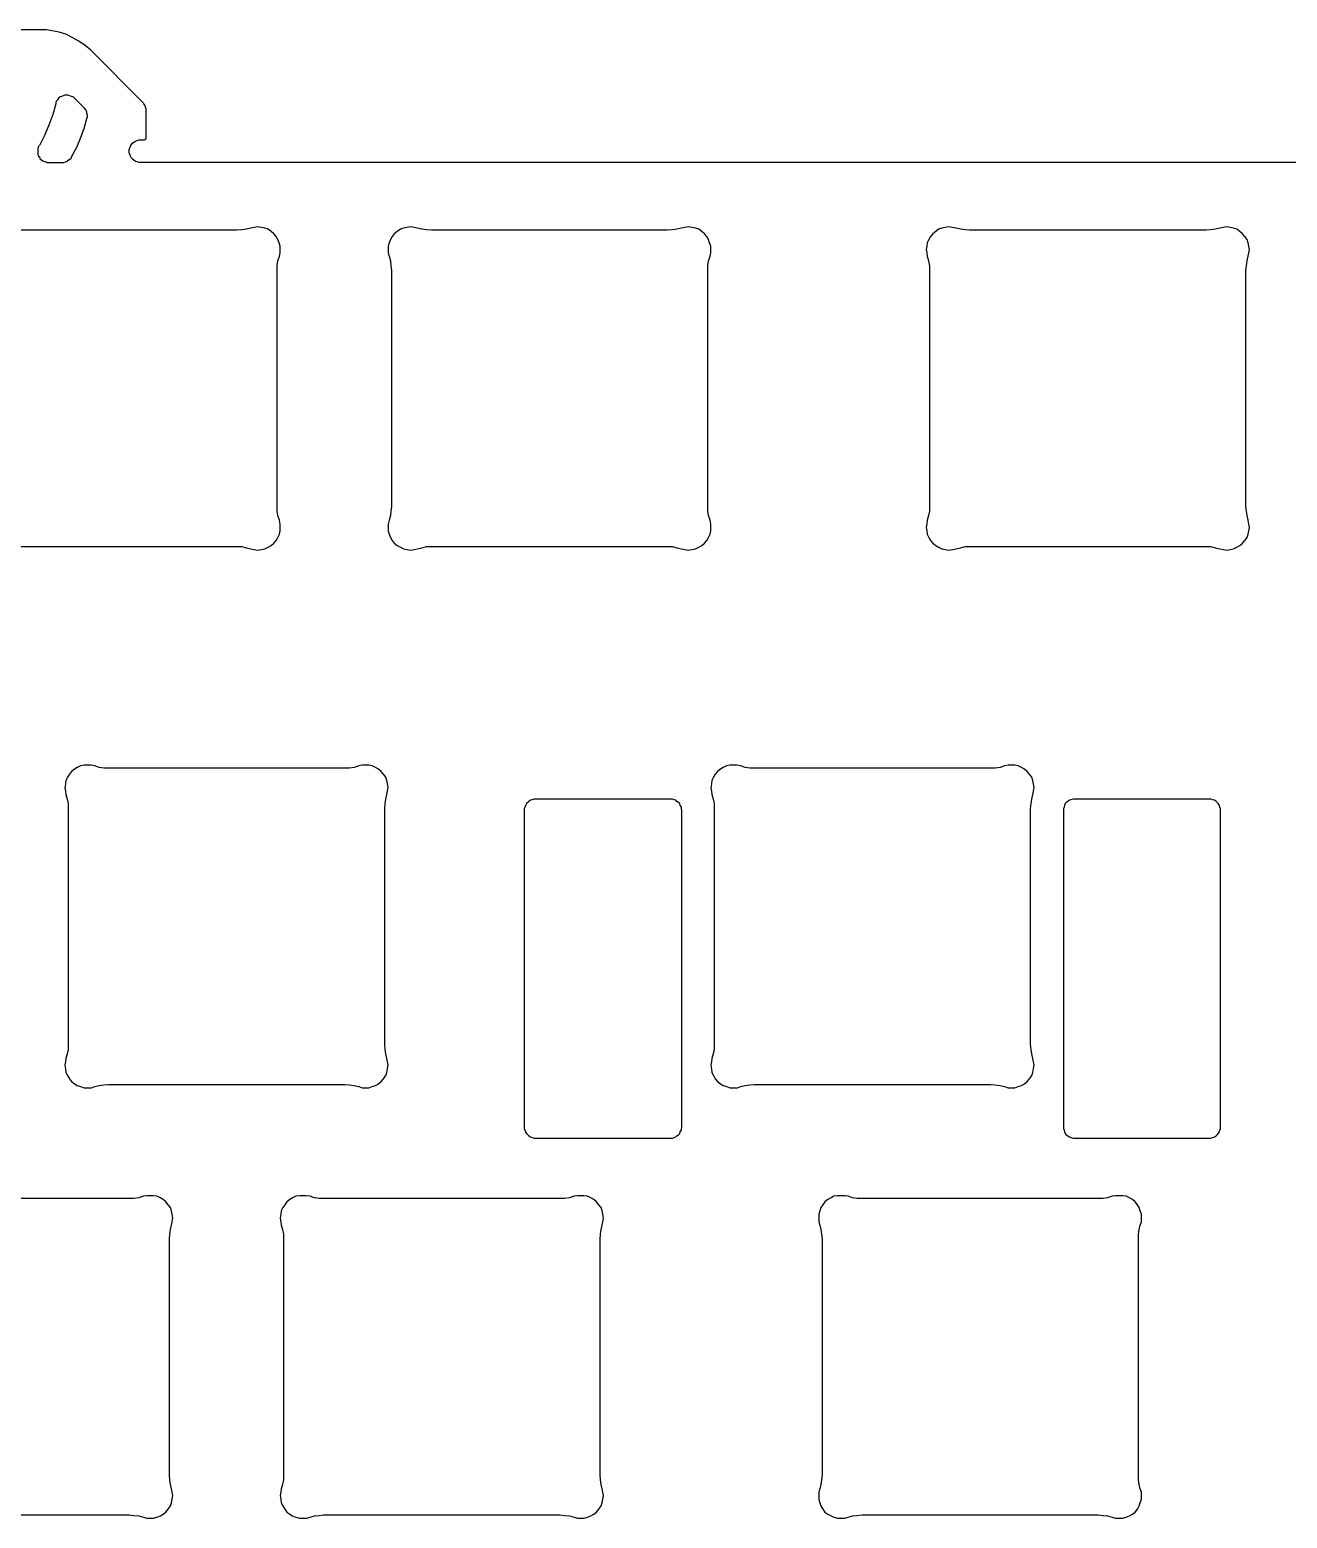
# Model space of a CAD drawing. Extents: x -525 to -176, y -2993 to -2861.
# Drawn here: x -294.7 to -239.1, y -2927.2 to -2861.3 of the extents above; entities that cross this region are included whole.
import ezdxf

# ---------------------------------------------------------------- set-up
doc = ezdxf.new("R2010")
doc.units = 0
doc.layers.get('0').update_dxf_attribs({"linetype": 'CONTINUOUS'})

msp = doc.modelspace()

# ---------------------------------------------------------------- linework, layer by layer
for points in [[(-207.320984, -2867.151855), (-289.820984, -2867.151855), (-289.820984, -2867.151855), (-289.895935, -2867.151855), (-289.97113, -2867.126953), (-289.97113, -2867.126953), (-290.046082, -2867.102051), (-290.121033, -2867.051758), (-290.121033, -2867.051758), (-290.171082, -2867.001953), (-290.22113, -2866.952148), (-290.22113, -2866.952148), (-290.270935, -2866.876953), (-290.296082, -2866.801758), (-290.296082, -2866.801758), (-290.320984, -2866.727051), (-290.320984, -2866.651855), (-290.320984, -2866.651855), (-290.320984, -2866.577148), (-290.296082, -2866.501953), (-290.296082, -2866.501953), (-290.270935, -2866.426758), (-290.22113, -2866.352051), (-290.22113, -2866.352051), (-290.171082, -2866.301758), (-290.121033, -2866.251953), (-290.121033, -2866.251953), (-290.046082, -2866.202148), (-289.97113, -2866.176758), (-289.97113, -2866.176758), (-289.895935, -2866.151855), (-289.820984, -2866.151855), (-289.671082, -2866.151855), (-289.671082, -2866.151855), (-289.645935, -2866.151855), (-289.645935, -2866.151855), (-289.645935, -2866.151855), (-289.621033, -2866.126953), (-289.621033, -2866.126953), (-289.621033, -2866.126953), (-289.59613, -2866.126953), (-289.59613, -2866.102051), (-289.59613, -2866.102051), (-289.570984, -2866.102051), (-289.570984, -2866.077148), (-289.570984, -2866.077148), (-289.570984, -2866.077148), (-289.570984, -2866.051758), (-289.570984, -2864.852051), (-289.570984, -2864.852051), (-289.570984, -2864.776855), (-289.59613, -2864.702148), (-289.59613, -2864.702148), (-289.621033, -2864.626953), (-289.671082, -2864.551758), (-289.671082, -2864.551758), (-289.695984, -2864.526855), (-289.72113, -2864.501953), (-292.020935, -2862.176758), (-292.020935, -2862.176758), (-292.270935, -2861.977051), (-292.546082, -2861.776855), (-292.820984, -2861.626953), (-292.820984, -2861.626953), (-293.121033, -2861.477051), (-293.421082, -2861.376953), (-293.746033, -2861.327148), (-293.746033, -2861.327148), (-293.97113, -2861.276855), (-294.22113, -2861.276855), (-298.145935, -2861.276855)], [(-294.296082, -2866.401855), (-294.34613, -2866.452148), (-294.371033, -2866.526855), (-294.371033, -2866.526855), (-294.371033, -2866.602051), (-294.371033, -2866.702148), (-294.371033, -2866.702148), (-294.371033, -2866.776855), (-294.34613, -2866.852051), (-294.34613, -2866.852051), (-294.296082, -2866.901855), (-294.270935, -2866.977051), (-294.270935, -2866.977051), (-294.195984, -2867.026855), (-294.145935, -2867.077148), (-294.145935, -2867.077148), (-294.070984, -2867.102051), (-293.996033, -2867.126953), (-293.996033, -2867.126953), (-293.945984, -2867.151855), (-293.871033, -2867.151855), (-293.296082, -2867.151855), (-293.296082, -2867.151855), (-293.22113, -2867.151855), (-293.145935, -2867.126953), (-293.145935, -2867.126953), (-293.070984, -2867.102051), (-293.020935, -2867.051758), (-293.020935, -2867.051758), (-292.945984, -2867.001953), (-292.895935, -2866.952148), (-292.895935, -2866.952148), (-292.871033, -2866.926758), (-292.871033, -2866.901855), (-292.871033, -2866.901855), (-292.645935, -2866.477051), (-292.47113, -2866.077148), (-292.320984, -2865.651855), (-292.195984, -2865.202148), (-292.195984, -2865.202148), (-292.171082, -2865.126953), (-292.171082, -2865.051758), (-292.171082, -2865.051758), (-292.195984, -2864.977051), (-292.195984, -2864.901855), (-292.195984, -2864.901855), (-292.246033, -2864.827148), (-292.296082, -2864.751953), (-292.296082, -2864.751953), (-292.296082, -2864.751953), (-292.320984, -2864.727051), (-292.746033, -2864.301758), (-292.746033, -2864.301758), (-292.796082, -2864.251953), (-292.871033, -2864.227051), (-292.871033, -2864.227051), (-292.945984, -2864.202148), (-293.020935, -2864.176758), (-293.020935, -2864.176758), (-293.09613, -2864.176758), (-293.171082, -2864.176758), (-293.171082, -2864.176758), (-293.246033, -2864.202148), (-293.320984, -2864.227051), (-293.320984, -2864.227051), (-293.371033, -2864.251953), (-293.445984, -2864.301758), (-293.445984, -2864.301758), (-293.496033, -2864.376953), (-293.546082, -2864.426758), (-293.546082, -2864.426758), (-293.570984, -2864.501953), (-293.570984, -2864.551758), (-293.570984, -2864.551758), (-293.695984, -2865.026855), (-293.871033, -2865.501953), (-294.070984, -2865.952148), (-294.296082, -2866.401855)], [(-295.996033, -2884.151855), (-285.570984, -2884.151855), (-285.34613, -2884.151855), (-285.145935, -2884.202148), (-284.945984, -2884.251953), (-284.945984, -2884.251953), (-284.796082, -2884.276855), (-284.645935, -2884.301758), (-284.645935, -2884.301758), (-284.47113, -2884.276855), (-284.320984, -2884.251953), (-284.320984, -2884.251953), (-284.171082, -2884.176758), (-284.046082, -2884.102051), (-284.046082, -2884.102051), (-283.921082, -2884.001953), (-283.820984, -2883.876953), (-283.820984, -2883.876953), (-283.746033, -2883.751953), (-283.671082, -2883.602051), (-283.671082, -2883.602051), (-283.645935, -2883.452148), (-283.645935, -2883.301758), (-283.645935, -2883.301758), (-283.645935, -2883.151855), (-283.671082, -2882.977051), (-283.671082, -2882.977051), (-283.746033, -2882.776855), (-283.770935, -2882.577148), (-283.770935, -2882.376953), (-283.770935, -2882.376953), (-283.770935, -2871.926758), (-283.770935, -2871.727051), (-283.746033, -2871.501953), (-283.671082, -2871.301758), (-283.671082, -2871.301758), (-283.645935, -2871.151855), (-283.645935, -2871.001953), (-283.645935, -2871.001953), (-283.645935, -2870.852051), (-283.695984, -2870.702148), (-283.695984, -2870.702148), (-283.746033, -2870.551758), (-283.820984, -2870.426758), (-283.820984, -2870.426758), (-283.921082, -2870.301758), (-284.046082, -2870.202148), (-284.046082, -2870.202148), (-284.171082, -2870.102051), (-284.320984, -2870.051758), (-284.320984, -2870.051758), (-284.47113, -2870.026855), (-284.645935, -2870.001953), (-284.645935, -2870.001953), (-284.796082, -2870.026855), (-284.945984, -2870.051758)], [(-284.945984, -2870.051758), (-285.145935, -2870.102051), (-285.34613, -2870.126953), (-285.570984, -2870.151855), (-295.996033, -2870.151855)], [(-265.895935, -2870.051758), (-266.09613, -2870.102051), (-266.296082, -2870.126953), (-266.520935, -2870.151855), (-276.945984, -2870.151855), (-277.171082, -2870.126953), (-277.371033, -2870.102051), (-277.570984, -2870.051758), (-277.72113, -2870.026855), (-277.871033, -2870.001953), (-277.871033, -2870.001953), (-278.046082, -2870.026855), (-278.195984, -2870.051758), (-278.195984, -2870.051758), (-278.320984, -2870.102051), (-278.47113, -2870.202148), (-278.47113, -2870.202148), (-278.59613, -2870.301758), (-278.695984, -2870.426758), (-278.695984, -2870.426758), (-278.770935, -2870.551758), (-278.820984, -2870.702148), (-278.820984, -2870.702148), (-278.871033, -2870.852051), (-278.871033, -2871.001953), (-278.871033, -2871.001953), (-278.871033, -2871.151855), (-278.820984, -2871.301758), (-278.820984, -2871.301758), (-278.770935, -2871.501953), (-278.746033, -2871.727051), (-278.72113, -2871.926758), (-278.72113, -2882.376953), (-278.72113, -2882.376953), (-278.746033, -2882.577148), (-278.770935, -2882.776855), (-278.820984, -2882.977051), (-278.820984, -2882.977051), (-278.871033, -2883.151855), (-278.871033, -2883.301758), (-278.871033, -2883.301758), (-278.871033, -2883.452148), (-278.820984, -2883.602051), (-278.820984, -2883.602051), (-278.770935, -2883.751953), (-278.695984, -2883.876953), (-278.695984, -2883.876953), (-278.59613, -2884.001953), (-278.47113, -2884.102051), (-278.47113, -2884.102051), (-278.320984, -2884.176758), (-278.195984, -2884.251953), (-278.195984, -2884.251953), (-278.020935, -2884.276855), (-277.871033, -2884.301758), (-277.871033, -2884.301758), (-277.72113, -2884.276855), (-277.570984, -2884.251953), (-277.570984, -2884.251953), (-277.371033, -2884.202148), (-277.171082, -2884.151855), (-276.945984, -2884.151855), (-266.520935, -2884.151855), (-266.296082, -2884.151855), (-266.09613, -2884.202148), (-265.895935, -2884.251953), (-265.895935, -2884.251953), (-265.746033, -2884.276855), (-265.59613, -2884.301758), (-265.59613, -2884.301758), (-265.421082, -2884.276855), (-265.270935, -2884.251953), (-265.270935, -2884.251953), (-265.121033, -2884.176758), (-264.996033, -2884.102051), (-264.996033, -2884.102051), (-264.871033, -2884.001953), (-264.770935, -2883.876953), (-264.770935, -2883.876953), (-264.695984, -2883.751953), (-264.621033, -2883.602051), (-264.621033, -2883.602051), (-264.59613, -2883.452148), (-264.59613, -2883.301758), (-264.59613, -2883.301758), (-264.59613, -2883.151855), (-264.621033, -2882.977051), (-264.621033, -2882.977051), (-264.695984, -2882.776855), (-264.72113, -2882.577148), (-264.72113, -2882.376953), (-264.72113, -2882.376953), (-264.72113, -2871.926758), (-264.72113, -2871.727051), (-264.695984, -2871.501953), (-264.621033, -2871.301758), (-264.621033, -2871.301758), (-264.59613, -2871.151855), (-264.59613, -2871.001953), (-264.59613, -2871.001953), (-264.59613, -2870.852051), (-264.645935, -2870.702148), (-264.645935, -2870.702148), (-264.695984, -2870.551758), (-264.770935, -2870.426758), (-264.770935, -2870.426758), (-264.871033, -2870.301758), (-264.996033, -2870.202148), (-264.996033, -2870.202148), (-265.121033, -2870.102051), (-265.270935, -2870.051758), (-265.270935, -2870.051758), (-265.421082, -2870.026855), (-265.59613, -2870.001953), (-265.59613, -2870.001953), (-265.746033, -2870.026855), (-265.895935, -2870.051758)], [(-242.070984, -2870.051758), (-242.270935, -2870.102051), (-242.496033, -2870.126953), (-242.695984, -2870.151855), (-253.145935, -2870.151855), (-253.34613, -2870.126953), (-253.546082, -2870.102051), (-253.746033, -2870.051758), (-253.921082, -2870.026855), (-254.070984, -2870.001953), (-254.070984, -2870.001953), (-254.22113, -2870.026855), (-254.371033, -2870.051758), (-254.371033, -2870.051758), (-254.520935, -2870.102051), (-254.645935, -2870.202148), (-254.645935, -2870.202148), (-254.770935, -2870.301758), (-254.871033, -2870.426758), (-254.871033, -2870.426758), (-254.945984, -2870.551758), (-255.020935, -2870.702148), (-255.020935, -2870.702148), (-255.046082, -2870.852051), (-255.070984, -2871.001953), (-255.070984, -2871.001953), (-255.046082, -2871.151855), (-255.020935, -2871.301758), (-255.020935, -2871.301758), (-254.97113, -2871.501953), (-254.921082, -2871.727051), (-254.921082, -2871.926758), (-254.921082, -2882.376953), (-254.921082, -2882.376953), (-254.921082, -2882.577148), (-254.97113, -2882.776855), (-255.020935, -2882.977051), (-255.020935, -2882.977051), (-255.046082, -2883.151855), (-255.070984, -2883.301758), (-255.070984, -2883.301758), (-255.046082, -2883.452148), (-255.020935, -2883.602051), (-255.020935, -2883.602051), (-254.945984, -2883.751953), (-254.871033, -2883.876953), (-254.871033, -2883.876953), (-254.770935, -2884.001953), (-254.645935, -2884.102051), (-254.645935, -2884.102051), (-254.520935, -2884.176758), (-254.371033, -2884.251953), (-254.371033, -2884.251953), (-254.22113, -2884.276855), (-254.070984, -2884.301758), (-254.070984, -2884.301758), (-253.895935, -2884.276855), (-253.746033, -2884.251953), (-253.746033, -2884.251953), (-253.546082, -2884.202148), (-253.34613, -2884.151855), (-253.145935, -2884.151855), (-242.695984, -2884.151855), (-242.496033, -2884.151855), (-242.270935, -2884.202148), (-242.070984, -2884.251953), (-242.070984, -2884.251953), (-241.921082, -2884.276855), (-241.770935, -2884.301758), (-241.770935, -2884.301758), (-241.621033, -2884.276855), (-241.47113, -2884.251953), (-241.47113, -2884.251953), (-241.320984, -2884.176758), (-241.195984, -2884.102051), (-241.195984, -2884.102051), (-241.070984, -2884.001953), (-240.97113, -2883.876953), (-240.97113, -2883.876953), (-240.871033, -2883.751953), (-240.820984, -2883.602051), (-240.820984, -2883.602051), (-240.796082, -2883.452148), (-240.770935, -2883.301758), (-240.770935, -2883.301758), (-240.796082, -2883.151855), (-240.820984, -2882.977051), (-240.820984, -2882.977051), (-240.871033, -2882.776855), (-240.895935, -2882.577148), (-240.921082, -2882.376953), (-240.921082, -2882.376953), (-240.921082, -2871.926758), (-240.895935, -2871.727051), (-240.871033, -2871.501953), (-240.820984, -2871.301758), (-240.820984, -2871.301758), (-240.796082, -2871.151855), (-240.770935, -2871.001953), (-240.770935, -2871.001953), (-240.796082, -2870.852051), (-240.820984, -2870.702148), (-240.820984, -2870.702148), (-240.871033, -2870.551758), (-240.97113, -2870.426758), (-240.97113, -2870.426758), (-241.070984, -2870.301758), (-241.195984, -2870.202148), (-241.195984, -2870.202148), (-241.320984, -2870.102051), (-241.47113, -2870.051758), (-241.47113, -2870.051758), (-241.621033, -2870.026855), (-241.770935, -2870.001953), (-241.770935, -2870.001953), (-241.921082, -2870.026855), (-242.070984, -2870.051758)], [(-280.171082, -2893.852051), (-280.371033, -2893.926758), (-280.59613, -2893.952148), (-280.796082, -2893.952148), (-291.246033, -2893.952148), (-291.445984, -2893.952148), (-291.645935, -2893.926758), (-291.84613, -2893.852051), (-292.020935, -2893.827148), (-292.171082, -2893.827148), (-292.171082, -2893.827148), (-292.320984, -2893.827148), (-292.47113, -2893.852051), (-292.47113, -2893.852051), (-292.621033, -2893.926758), (-292.746033, -2894.001953), (-292.746033, -2894.001953), (-292.871033, -2894.102051), (-292.97113, -2894.227051), (-292.97113, -2894.227051), (-293.046082, -2894.352051), (-293.121033, -2894.501953), (-293.121033, -2894.501953), (-293.145935, -2894.651855), (-293.171082, -2894.827148), (-293.171082, -2894.827148), (-293.145935, -2894.977051), (-293.121033, -2895.126953), (-293.121033, -2895.126953), (-293.070984, -2895.327148), (-293.020935, -2895.526855), (-293.020935, -2895.751953), (-293.020935, -2906.176758), (-293.020935, -2906.176758), (-293.020935, -2906.401855), (-293.070984, -2906.602051), (-293.121033, -2906.801758), (-293.121033, -2906.801758), (-293.145935, -2906.952148), (-293.171082, -2907.102051), (-293.171082, -2907.102051), (-293.145935, -2907.276855), (-293.121033, -2907.426758), (-293.121033, -2907.426758), (-293.046082, -2907.551758), (-292.97113, -2907.702148), (-292.97113, -2907.702148), (-292.871033, -2907.827148), (-292.746033, -2907.926758), (-292.746033, -2907.926758), (-292.621033, -2908.001953), (-292.47113, -2908.051758), (-292.47113, -2908.051758), (-292.320984, -2908.102051), (-292.171082, -2908.102051), (-292.171082, -2908.102051), (-291.996033, -2908.102051), (-291.84613, -2908.051758), (-291.84613, -2908.051758), (-291.645935, -2908.001953), (-291.445984, -2907.977051), (-291.246033, -2907.952148), (-280.796082, -2907.952148), (-280.59613, -2907.977051), (-280.371033, -2908.001953), (-280.171082, -2908.051758), (-280.171082, -2908.051758), (-280.020935, -2908.102051), (-279.871033, -2908.102051), (-279.871033, -2908.102051), (-279.72113, -2908.102051), (-279.570984, -2908.051758), (-279.570984, -2908.051758), (-279.421082, -2908.001953), (-279.296082, -2907.926758), (-279.296082, -2907.926758), (-279.171082, -2907.827148), (-279.070984, -2907.702148), (-279.070984, -2907.702148), (-278.97113, -2907.551758), (-278.921082, -2907.426758), (-278.921082, -2907.426758), (-278.895935, -2907.251953), (-278.871033, -2907.102051), (-278.871033, -2907.102051), (-278.895935, -2906.952148), (-278.921082, -2906.801758), (-278.921082, -2906.801758), (-278.97113, -2906.602051), (-278.996033, -2906.401855), (-279.020935, -2906.176758), (-279.020935, -2906.176758), (-279.020935, -2895.751953), (-278.996033, -2895.526855), (-278.97113, -2895.327148), (-278.921082, -2895.126953), (-278.921082, -2895.126953), (-278.895935, -2894.977051), (-278.871033, -2894.801758), (-278.871033, -2894.801758), (-278.895935, -2894.651855), (-278.921082, -2894.501953), (-278.921082, -2894.501953), (-278.97113, -2894.352051), (-279.070984, -2894.227051), (-279.070984, -2894.227051), (-279.171082, -2894.102051), (-279.296082, -2894.001953), (-279.296082, -2894.001953), (-279.421082, -2893.926758), (-279.570984, -2893.852051), (-279.570984, -2893.852051), (-279.72113, -2893.827148), (-279.871033, -2893.827148), (-279.871033, -2893.827148), (-280.020935, -2893.827148), (-280.171082, -2893.852051)], [(-264.546082, -2906.801758), (-264.570984, -2906.952148), (-264.59613, -2907.102051), (-264.59613, -2907.102051), (-264.570984, -2907.276855), (-264.546082, -2907.426758), (-264.546082, -2907.426758), (-264.47113, -2907.551758), (-264.395935, -2907.702148), (-264.395935, -2907.702148), (-264.296082, -2907.827148), (-264.171082, -2907.926758), (-264.171082, -2907.926758), (-264.046082, -2908.001953), (-263.895935, -2908.051758), (-263.895935, -2908.051758), (-263.746033, -2908.102051), (-263.59613, -2908.102051), (-263.59613, -2908.102051), (-263.421082, -2908.102051), (-263.270935, -2908.051758), (-263.270935, -2908.051758), (-263.070984, -2908.001953), (-262.871033, -2907.977051), (-262.671082, -2907.952148), (-252.22113, -2907.952148), (-252.020935, -2907.977051), (-251.796082, -2908.001953), (-251.59613, -2908.051758), (-251.59613, -2908.051758), (-251.445984, -2908.102051), (-251.296082, -2908.102051), (-251.296082, -2908.102051), (-251.145935, -2908.102051), (-250.996033, -2908.051758), (-250.996033, -2908.051758), (-250.84613, -2908.001953), (-250.72113, -2907.926758), (-250.72113, -2907.926758), (-250.59613, -2907.827148), (-250.496033, -2907.702148), (-250.496033, -2907.702148), (-250.395935, -2907.551758), (-250.34613, -2907.426758), (-250.34613, -2907.426758), (-250.320984, -2907.251953), (-250.296082, -2907.102051), (-250.296082, -2907.102051), (-250.320984, -2906.952148), (-250.34613, -2906.801758), (-250.34613, -2906.801758), (-250.395935, -2906.602051), (-250.421082, -2906.401855), (-250.445984, -2906.176758), (-250.445984, -2895.751953), (-250.421082, -2895.526855), (-250.395935, -2895.327148), (-250.34613, -2895.126953), (-250.34613, -2895.126953), (-250.320984, -2894.977051), (-250.296082, -2894.801758), (-250.296082, -2894.801758), (-250.320984, -2894.651855), (-250.34613, -2894.501953), (-250.34613, -2894.501953), (-250.395935, -2894.352051), (-250.496033, -2894.227051), (-250.496033, -2894.227051), (-250.59613, -2894.102051), (-250.72113, -2894.001953), (-250.72113, -2894.001953), (-250.84613, -2893.926758), (-250.996033, -2893.852051), (-250.996033, -2893.852051), (-251.145935, -2893.827148), (-251.296082, -2893.827148), (-251.296082, -2893.827148), (-251.445984, -2893.827148), (-251.59613, -2893.852051), (-251.59613, -2893.852051), (-251.796082, -2893.926758), (-252.020935, -2893.952148), (-252.22113, -2893.952148), (-262.671082, -2893.952148), (-262.871033, -2893.952148), (-263.070984, -2893.926758), (-263.270935, -2893.852051), (-263.270935, -2893.852051), (-263.445984, -2893.827148), (-263.59613, -2893.827148), (-263.59613, -2893.827148), (-263.746033, -2893.827148), (-263.895935, -2893.852051), (-263.895935, -2893.852051), (-264.046082, -2893.926758), (-264.171082, -2894.001953), (-264.171082, -2894.001953), (-264.296082, -2894.102051), (-264.395935, -2894.227051), (-264.395935, -2894.227051), (-264.47113, -2894.352051), (-264.546082, -2894.501953), (-264.546082, -2894.501953), (-264.570984, -2894.651855), (-264.59613, -2894.827148), (-264.59613, -2894.827148), (-264.570984, -2894.977051), (-264.546082, -2895.126953), (-264.546082, -2895.126953), (-264.496033, -2895.327148), (-264.445984, -2895.526855), (-264.445984, -2895.751953), (-264.445984, -2906.176758), (-264.445984, -2906.401855), (-264.496033, -2906.602051), (-264.546082, -2906.801758)], [(-272.84613, -2909.827148), (-272.84613, -2909.901855), (-272.820984, -2909.977051), (-272.820984, -2909.977051), (-272.796082, -2910.051758), (-272.746033, -2910.126953), (-272.746033, -2910.126953), (-272.695984, -2910.176758), (-272.645935, -2910.227051), (-272.645935, -2910.227051), (-272.570984, -2910.276855), (-272.496033, -2910.301758), (-272.496033, -2910.301758), (-272.421082, -2910.327148), (-272.34613, -2910.327148), (-266.371033, -2910.327148), (-266.371033, -2910.327148), (-266.296082, -2910.327148), (-266.22113, -2910.301758), (-266.22113, -2910.301758), (-266.145935, -2910.276855), (-266.09613, -2910.227051), (-266.09613, -2910.227051), (-266.020935, -2910.176758), (-265.97113, -2910.126953), (-265.97113, -2910.126953), (-265.945984, -2910.051758), (-265.895935, -2909.977051), (-265.895935, -2909.977051), (-265.895935, -2909.901855), (-265.871033, -2909.827148), (-265.871033, -2895.827148), (-265.871033, -2895.827148), (-265.895935, -2895.751953), (-265.895935, -2895.676758), (-265.895935, -2895.676758), (-265.945984, -2895.602051), (-265.97113, -2895.526855), (-265.97113, -2895.526855), (-266.020935, -2895.477051), (-266.09613, -2895.426758), (-266.09613, -2895.426758), (-266.145935, -2895.376953), (-266.22113, -2895.352051), (-266.22113, -2895.352051), (-266.296082, -2895.327148), (-266.371033, -2895.327148), (-272.34613, -2895.327148), (-272.34613, -2895.327148), (-272.421082, -2895.327148), (-272.496033, -2895.352051), (-272.496033, -2895.352051), (-272.570984, -2895.376953), (-272.645935, -2895.426758), (-272.645935, -2895.426758), (-272.695984, -2895.477051), (-272.746033, -2895.526855), (-272.746033, -2895.526855), (-272.796082, -2895.602051), (-272.820984, -2895.676758), (-272.820984, -2895.676758), (-272.84613, -2895.751953), (-272.84613, -2895.827148), (-272.84613, -2909.827148)], [(-248.996033, -2909.827148), (-248.996033, -2909.901855), (-248.97113, -2909.977051), (-248.97113, -2909.977051), (-248.945984, -2910.051758), (-248.921082, -2910.126953), (-248.921082, -2910.126953), (-248.871033, -2910.176758), (-248.796082, -2910.227051), (-248.796082, -2910.227051), (-248.72113, -2910.276855), (-248.671082, -2910.301758), (-248.671082, -2910.301758), (-248.570984, -2910.327148), (-248.496033, -2910.327148), (-242.546082, -2910.327148), (-242.546082, -2910.327148), (-242.47113, -2910.327148), (-242.395935, -2910.301758), (-242.395935, -2910.301758), (-242.320984, -2910.276855), (-242.246033, -2910.227051), (-242.246033, -2910.227051), (-242.195984, -2910.176758), (-242.145935, -2910.126953), (-242.145935, -2910.126953), (-242.09613, -2910.051758), (-242.070984, -2909.977051), (-242.070984, -2909.977051), (-242.046082, -2909.901855), (-242.046082, -2909.827148), (-242.046082, -2895.827148), (-242.046082, -2895.827148), (-242.046082, -2895.751953), (-242.070984, -2895.676758), (-242.070984, -2895.676758), (-242.09613, -2895.602051), (-242.145935, -2895.526855), (-242.145935, -2895.526855), (-242.195984, -2895.477051), (-242.246033, -2895.426758), (-242.246033, -2895.426758), (-242.320984, -2895.376953), (-242.395935, -2895.352051), (-242.395935, -2895.352051), (-242.47113, -2895.327148), (-242.546082, -2895.327148), (-248.496033, -2895.327148), (-248.496033, -2895.327148), (-248.570984, -2895.327148), (-248.671082, -2895.352051), (-248.671082, -2895.352051), (-248.72113, -2895.376953), (-248.796082, -2895.426758), (-248.796082, -2895.426758), (-248.871033, -2895.477051), (-248.921082, -2895.526855), (-248.921082, -2895.526855), (-248.945984, -2895.602051), (-248.97113, -2895.676758), (-248.97113, -2895.676758), (-248.996033, -2895.751953), (-248.996033, -2895.827148), (-248.996033, -2909.827148)], [(-300.770935, -2927.001953), (-290.320984, -2927.001953), (-290.121033, -2927.026855), (-289.895935, -2927.051758), (-289.695984, -2927.102051), (-289.695984, -2927.102051), (-289.546082, -2927.151855), (-289.395935, -2927.151855), (-289.395935, -2927.151855), (-289.246033, -2927.151855), (-289.09613, -2927.102051), (-289.09613, -2927.102051), (-288.945984, -2927.051758), (-288.820984, -2926.977051), (-288.820984, -2926.977051), (-288.695984, -2926.876953), (-288.59613, -2926.751953), (-288.59613, -2926.751953), (-288.496033, -2926.602051), (-288.445984, -2926.477051), (-288.445984, -2926.477051), (-288.421082, -2926.301758), (-288.395935, -2926.151855), (-288.395935, -2926.151855), (-288.421082, -2926.001953), (-288.445984, -2925.852051), (-288.445984, -2925.852051), (-288.496033, -2925.651855), (-288.520935, -2925.452148), (-288.546082, -2925.227051), (-288.546082, -2925.227051), (-288.546082, -2914.801758), (-288.520935, -2914.577148), (-288.496033, -2914.376953), (-288.445984, -2914.176758), (-288.445984, -2914.176758), (-288.421082, -2914.026855), (-288.395935, -2913.852051), (-288.395935, -2913.852051), (-288.421082, -2913.702148), (-288.445984, -2913.551758), (-288.445984, -2913.551758), (-288.496033, -2913.401855), (-288.59613, -2913.276855), (-288.59613, -2913.276855), (-288.695984, -2913.151855), (-288.820984, -2913.051758), (-288.820984, -2913.051758), (-288.945984, -2912.977051), (-289.09613, -2912.901855), (-289.09613, -2912.901855), (-289.246033, -2912.876953), (-289.395935, -2912.876953), (-289.395935, -2912.876953), (-289.546082, -2912.876953), (-289.695984, -2912.901855)], [(-289.695984, -2912.901855), (-289.895935, -2912.977051), (-290.121033, -2913.001953), (-290.320984, -2913.001953), (-300.770935, -2913.001953)], [(-270.645935, -2912.901855), (-270.84613, -2912.977051), (-271.070984, -2913.001953), (-271.270935, -2913.001953), (-281.72113, -2913.001953), (-281.921082, -2913.001953), (-282.121033, -2912.977051), (-282.320984, -2912.901855), (-282.496033, -2912.876953), (-282.645935, -2912.876953), (-282.645935, -2912.876953), (-282.796082, -2912.876953), (-282.945984, -2912.901855), (-282.945984, -2912.901855), (-283.09613, -2912.977051), (-283.22113, -2913.051758), (-283.22113, -2913.051758), (-283.34613, -2913.151855), (-283.445984, -2913.276855), (-283.445984, -2913.276855), (-283.520935, -2913.401855), (-283.59613, -2913.551758), (-283.59613, -2913.551758), (-283.621033, -2913.702148), (-283.645935, -2913.876953), (-283.645935, -2913.876953), (-283.621033, -2914.026855), (-283.59613, -2914.176758), (-283.59613, -2914.176758), (-283.546082, -2914.376953), (-283.496033, -2914.577148), (-283.496033, -2914.801758), (-283.496033, -2925.227051), (-283.496033, -2925.227051), (-283.496033, -2925.452148), (-283.546082, -2925.651855), (-283.59613, -2925.852051), (-283.59613, -2925.852051), (-283.621033, -2926.001953), (-283.645935, -2926.151855), (-283.645935, -2926.151855), (-283.621033, -2926.327148), (-283.59613, -2926.477051), (-283.59613, -2926.477051), (-283.520935, -2926.602051), (-283.445984, -2926.751953), (-283.445984, -2926.751953), (-283.34613, -2926.876953), (-283.22113, -2926.977051), (-283.22113, -2926.977051), (-283.09613, -2927.051758), (-282.945984, -2927.102051), (-282.945984, -2927.102051), (-282.796082, -2927.151855), (-282.645935, -2927.151855), (-282.645935, -2927.151855), (-282.47113, -2927.151855), (-282.320984, -2927.102051), (-282.320984, -2927.102051), (-282.121033, -2927.051758), (-281.921082, -2927.026855), (-281.72113, -2927.001953), (-271.270935, -2927.001953), (-271.070984, -2927.026855), (-270.84613, -2927.051758), (-270.645935, -2927.102051), (-270.645935, -2927.102051), (-270.496033, -2927.151855), (-270.34613, -2927.151855), (-270.34613, -2927.151855), (-270.195984, -2927.151855), (-270.046082, -2927.102051), (-270.046082, -2927.102051), (-269.895935, -2927.051758), (-269.770935, -2926.977051), (-269.770935, -2926.977051), (-269.645935, -2926.876953), (-269.546082, -2926.751953), (-269.546082, -2926.751953), (-269.445984, -2926.602051), (-269.395935, -2926.477051), (-269.395935, -2926.477051), (-269.371033, -2926.301758), (-269.34613, -2926.151855), (-269.34613, -2926.151855), (-269.371033, -2926.001953), (-269.395935, -2925.852051), (-269.395935, -2925.852051), (-269.445984, -2925.651855), (-269.47113, -2925.452148), (-269.496033, -2925.227051), (-269.496033, -2925.227051), (-269.496033, -2914.801758), (-269.47113, -2914.577148), (-269.445984, -2914.376953), (-269.395935, -2914.176758), (-269.395935, -2914.176758), (-269.371033, -2914.026855), (-269.34613, -2913.852051), (-269.34613, -2913.852051), (-269.371033, -2913.702148), (-269.395935, -2913.551758), (-269.395935, -2913.551758), (-269.445984, -2913.401855), (-269.546082, -2913.276855), (-269.546082, -2913.276855), (-269.645935, -2913.151855), (-269.770935, -2913.051758), (-269.770935, -2913.051758), (-269.895935, -2912.977051), (-270.046082, -2912.901855), (-270.046082, -2912.901855), (-270.195984, -2912.876953), (-270.34613, -2912.876953), (-270.34613, -2912.876953), (-270.496033, -2912.876953), (-270.645935, -2912.901855)], [(-246.84613, -2912.901855), (-247.046082, -2912.977051), (-247.246033, -2913.001953), (-247.47113, -2913.001953), (-257.895935, -2913.001953), (-258.121033, -2913.001953), (-258.320984, -2912.977051), (-258.520935, -2912.901855), (-258.671082, -2912.876953), (-258.820984, -2912.876953), (-258.820984, -2912.876953), (-258.996033, -2912.876953), (-259.145935, -2912.901855), (-259.145935, -2912.901855), (-259.270935, -2912.977051), (-259.421082, -2913.051758), (-259.421082, -2913.051758), (-259.546082, -2913.151855), (-259.645935, -2913.276855), (-259.645935, -2913.276855), (-259.72113, -2913.401855), (-259.770935, -2913.551758), (-259.770935, -2913.551758), (-259.820984, -2913.702148), (-259.820984, -2913.876953), (-259.820984, -2913.876953), (-259.820984, -2914.026855), (-259.770935, -2914.176758), (-259.770935, -2914.176758), (-259.72113, -2914.376953), (-259.695984, -2914.577148), (-259.671082, -2914.801758), (-259.671082, -2925.227051), (-259.671082, -2925.227051), (-259.695984, -2925.452148), (-259.72113, -2925.651855), (-259.770935, -2925.852051), (-259.770935, -2925.852051), (-259.820984, -2926.001953), (-259.820984, -2926.151855), (-259.820984, -2926.151855), (-259.820984, -2926.327148), (-259.770935, -2926.477051), (-259.770935, -2926.477051), (-259.72113, -2926.602051), (-259.645935, -2926.751953), (-259.645935, -2926.751953), (-259.546082, -2926.876953), (-259.421082, -2926.977051), (-259.421082, -2926.977051), (-259.270935, -2927.051758), (-259.145935, -2927.102051), (-259.145935, -2927.102051), (-258.996033, -2927.151855), (-258.820984, -2927.151855), (-258.820984, -2927.151855), (-258.671082, -2927.151855), (-258.520935, -2927.102051), (-258.520935, -2927.102051), (-258.320984, -2927.051758), (-258.121033, -2927.026855), (-257.895935, -2927.001953), (-247.47113, -2927.001953), (-247.246033, -2927.026855), (-247.046082, -2927.051758), (-246.84613, -2927.102051), (-246.84613, -2927.102051), (-246.695984, -2927.151855), (-246.546082, -2927.151855), (-246.546082, -2927.151855), (-246.371033, -2927.151855), (-246.22113, -2927.102051), (-246.22113, -2927.102051), (-246.070984, -2927.051758), (-245.945984, -2926.977051), (-245.945984, -2926.977051), (-245.820984, -2926.876953), (-245.72113, -2926.751953), (-245.72113, -2926.751953), (-245.645935, -2926.602051), (-245.59613, -2926.477051), (-245.59613, -2926.477051), (-245.546082, -2926.301758), (-245.546082, -2926.151855), (-245.546082, -2926.151855), (-245.546082, -2926.001953), (-245.59613, -2925.852051), (-245.59613, -2925.852051), (-245.645935, -2925.651855), (-245.671082, -2925.452148), (-245.671082, -2925.227051), (-245.671082, -2925.227051), (-245.671082, -2914.801758), (-245.671082, -2914.577148), (-245.645935, -2914.376953), (-245.59613, -2914.176758), (-245.59613, -2914.176758), (-245.546082, -2914.026855), (-245.546082, -2913.852051), (-245.546082, -2913.852051), (-245.546082, -2913.702148), (-245.59613, -2913.551758), (-245.59613, -2913.551758), (-245.645935, -2913.401855), (-245.72113, -2913.276855), (-245.72113, -2913.276855), (-245.820984, -2913.151855), (-245.945984, -2913.051758), (-245.945984, -2913.051758), (-246.070984, -2912.977051), (-246.22113, -2912.901855), (-246.22113, -2912.901855), (-246.371033, -2912.876953), (-246.546082, -2912.876953), (-246.546082, -2912.876953), (-246.695984, -2912.876953), (-246.84613, -2912.901855)]]:
    msp.add_lwpolyline(points)

doc.saveas('drawing.dxf')
